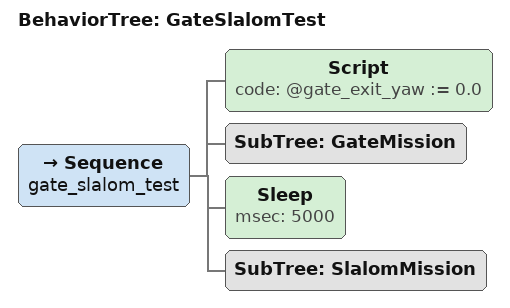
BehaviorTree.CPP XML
<?xml version="1.0" encoding="UTF-8"?>
<!-- The gate and then the slalom, facing straight down the course after the
     gate. -->
<root BTCPP_format="4" main_tree_to_execute="GateSlalomTest">
  <BehaviorTree ID="GateSlalomTest">
    <Sequence name="gate_slalom_test">
      <Script code="@gate_exit_yaw := 0.0"/>
      <SubTree ID="GateMission"/>
      <Sleep msec="5000"/>
      <SubTree ID="SlalomMission"/>
    </Sequence>
  </BehaviorTree>
</root>
